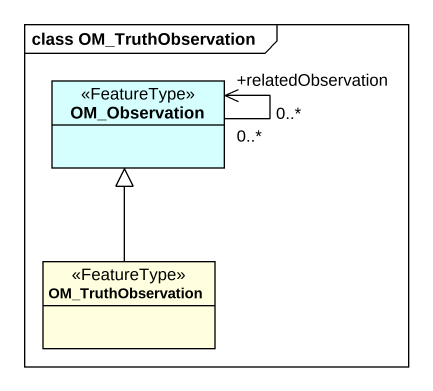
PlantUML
@startuml
mainframe class OM_TruthObservation
hide circle
hide empty members
class OM_Observation <<FeatureType>> #D5FFFF
class OM_TruthObservation <<FeatureType>> #FFFFE0
OM_Observation "0..*" --> "+relatedObservation\n0..*" OM_Observation
OM_TruthObservation -up-|> OM_Observation
@enduml
